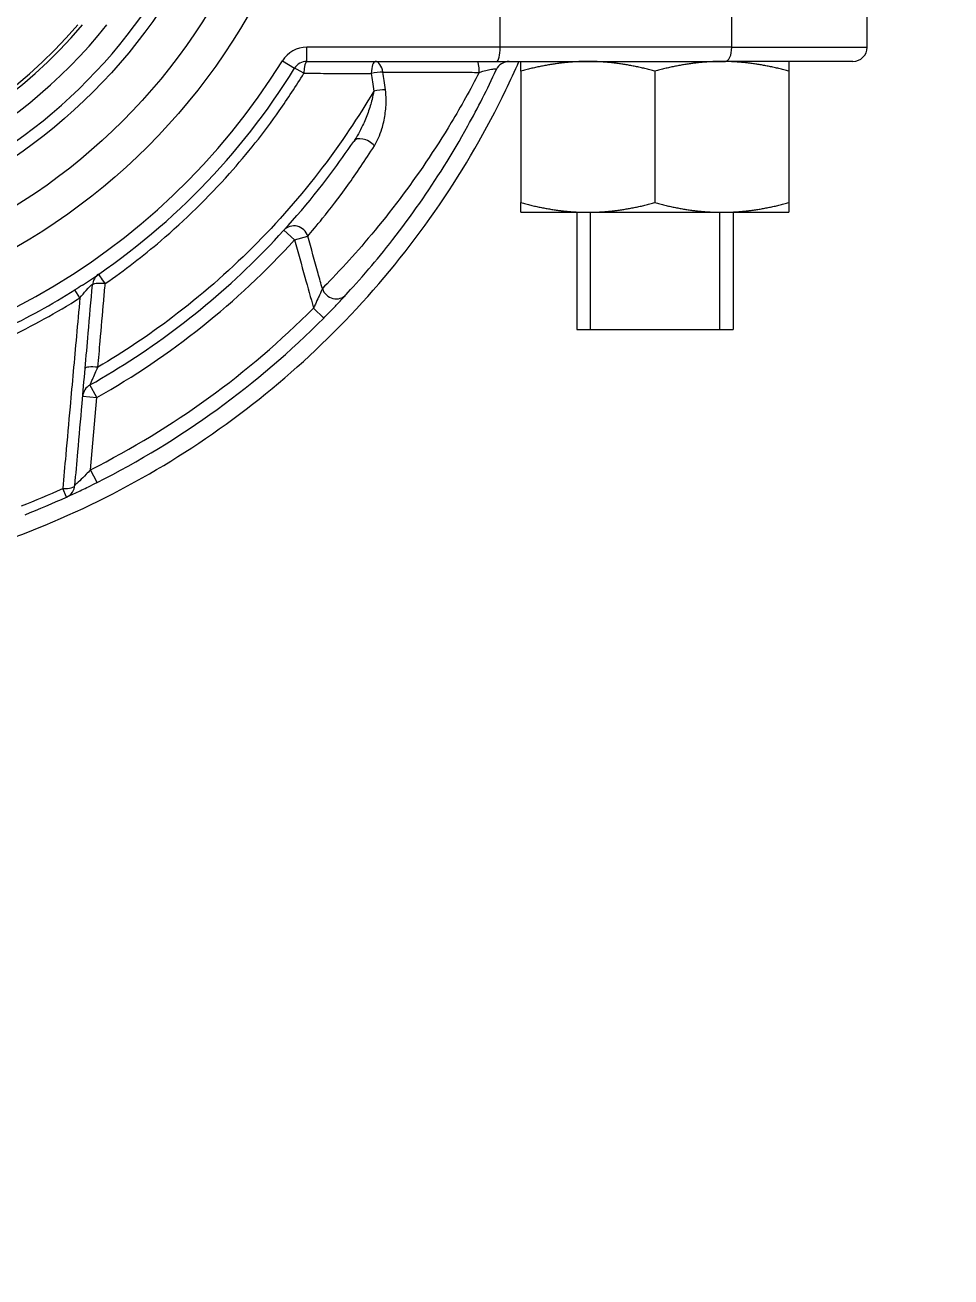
# Model space of a CAD drawing. Header units: millimetres. Extents: x -20146070 to 165023, y -3349561 to 35447.
# Drawn here: x -28970.4 to -28881.6, y -11112.4 to -10992.3 of the extents above; entities that cross this region are included whole.
import ezdxf
from ezdxf import colors
from ezdxf.entities.mleader import LeaderData, LeaderLine
from ezdxf.math import Vec2, Vec3

# ---------------------------------------------------------------- set-up
doc = ezdxf.new("R2010")
doc.units = ezdxf.units.MM
doc.header["$LTSCALE"] = 50
doc.linetypes.add('CONTINOUS', pattern=[0])
for name, color, linetype in [('ASPL- FM200-DEVICES', 8, 'Continuous'), ('F--FM 200 Cylinder', 8, 'Continuous'), ('M_FIREALAM-_E-', 10, 'Continuous')]:
    doc.layers.add(name, color=color, linetype=linetype)
doc.styles.add('RomanS', font='romans__.ttf', dxfattribs={"width": 0.75, "height": 40})
doc.linetypes.add('DRY_RISER', pattern='A,0.5,-0.2,["DR",Standard,S=0.1,R=0,X=-0.05,Y=-0.05],-0.2', length=0.9)

# ---------------------------------------------------------------- blocks, each defined once
blk = doc.blocks.new('180')
at = {"layer": 'ASPL- FM200-DEVICES', "color": 1, "lineweight": 5}
for p, q in [((-38638.838, -130218.037), (-38660.778, -130218.037)), ((-38638.838, -130226.696), (-38638.838, -130218.037)), ((-38637.924, -130218.952), (-38637.924, -130227.106)), ((-38637.305, -130223.042), (-38628.897, -130223.042)), ((-38628.279, -130227.328), (-38628.279, -130223.042)), ((-38638.838, -130226.696), (-38660.778, -130226.696)), ((-38638.838, -130226.696), (-38638.838, -130241.511)), ((-38628.279, -130226.614), (-38620.783, -130226.614)), ((-38620.783, -130236.612), (-38620.783, -130226.614)), ((-38637.924, -130241.727), (-38637.924, -130227.106)), ((-38628.279, -130235.898), (-38628.279, -130227.328)), ((-38620.783, -130227.467), (-38628.279, -130227.467)), ((-38637.305, -130231.613), (-38628.897, -130231.613)), ((-38628.279, -130235.759), (-38620.783, -130235.759)), ((-38628.279, -130240.183), (-38628.279, -130235.898)), ((-38628.279, -130236.612), (-38620.783, -130236.612)), ((-38637.305, -130240.183), (-38628.897, -130240.183)), ((-38638.838, -130241.511), (-38660.778, -130241.511)), ((-38638.838, -130241.511), (-38638.838, -130253.875)), ((-38637.924, -130253.875), (-38637.924, -130241.727)), ((-38622.162, -130253.441), (-38621.518, -130252.792)), ((-38637.924, -130253.875), (-38638.838, -130253.875)), ((-38626.521, -130254.657), (-38626.757, -130253.808)), ((-38637.971, -130255.43), (-38637.49, -130254.652)), ((-38627.136, -130255.333), (-38626.521, -130254.657)), ((-38616.444, -130267.291), (-38617.241, -130267.74)), ((-38616.524, -130268.201), (-38616.444, -130267.291)), ((-38611.827, -130267.695), (-38616.444, -130267.291)), ((-38611.01, -130267.284), (-38611.827, -130267.695)), ((-38622.811, -130268.379), (-38623.32, -130268.7)), ((-38610.078, -130269.231), (-38610.625, -130269.481))]:
    blk.add_line(p, q, dxfattribs=at)
for radius in [229.344, 229.022, 228.544, 39.995, 37.71, 35.059]:
    blk.add_circle((-38660.778, -130292.314), radius, dxfattribs=at)
for centre, radius, start, end in [((-38638.838, -130218.952), 0.914, 0, 90), ((-38637.009, -130240.923), 0.914, 180, 245.17943), ((-38660.778, -130292.314), 55.708, 26.7, 45.19056), ((-38637.009, -130253.875), 1.828, 180, 238.27003), ((-38637.009, -130253.875), 0.914, 180, 238.27003), ((-38660.778, -130292.314), 54.794, 26.7, 45.19056), ((-38660.778, -130292.314), 44.28, 32.9672, 58.27003), ((-38660.778, -130292.314), 50.908, 29.44223, 47.70731), ((-38660.778, -130292.314), 43.366, 301.72997, 58.27003), ((-38660.778, -130292.314), 34.282, 282.0247, 257.9753), ((-38660.778, -130292.314), 32.853, 314.07921, 51.34015), ((-38623.565, -130266.668), 0.914, 214.57415, 265), ((-38616.444, -130267.291), 0.914, 209.44223, 265), ((-38660.778, -130292.314), 31.425, 283.13656, 49.22495), ((-38660.778, -130292.314), 31.653, 285.85368, 49.58077), ((-38660.778, -130292.314), 44.882, 25.44599, 32.22827), ((-38660.778, -130292.314), 44.28, 25.44599, 32.22827), ((-38610.91, -130269.61), 0.914, 24.47894, 85), ((-38660.778, -130292.314), 55.708, 21.50758, 24.47894), ((-38660.778, -130292.314), 55.106, 21.50758, 24.47894)]:
    blk.add_arc(centre, radius, start, end, dxfattribs=at)
for centre, major_axis, ratio, start_param, end_param in [((-38638.838, -130227.106), (0.914, 0), 0.448941, 0, 1.570796), ((-38638.838, -130241.727), (0.914, 0), 0.237088, 0, 1.570796), ((-38637.009, -130242.952), (-0.914, 0), 0.120855, 4.9525, 6.283185), ((-38637.009, -130249.505), (-0.914, 0), 0.558658, 4.967973, 6.283185), ((-38637.009, -130249.505), (-0.131, 0.905), 0.210615, 0.962931, 1.81783), ((-38635.875, -130249.341), (-0.13, 0.905), 0.210979, 0.961696, 1.82156), ((-38637.009, -130249.505), (-0.914, 0), 0.275099, 0, 1.402869), ((-38632.302, -130250.115), (-0.511, -0.758), 0.599993, 4.331925, 6.283185), ((-38623.637, -130252.03), (0.62, 0.672), 0.946472, 4.183078, 6.283185), ((-38637.009, -130253.875), (-0.914, 0), 0.205116, 0, 1.399902), ((-38637.009, -130253.875), (-0.481, -0.778), 0.039724, 4.976816, 6.283185), ((-38626.521, -130254.657), (-0.615, -0.676), 0.950802, 4.17362, 6.283185), ((-38623.565, -130266.668), (-0.753, -0.519), 0.013723, 4.91427, 6.283185), ((-38623.565, -130266.668), (-0.08, -0.911), 0.164256, 4.830039, 6.283185), ((-38618.224, -130267.135), (-0.08, -0.911), 0.16447, 4.827555, 6.283185), ((-38610.91, -130269.61), (0.08, 0.911), 0.30205, 4.881503, 6.283185)]:
    blk.add_ellipse(centre, major_axis=major_axis, ratio=ratio, start_param=start_param, end_param=end_param, dxfattribs=at)
for points in [[(-38637.924, -130223.042), (-38637.924, -130223.042), (-38637.305, -130223.042)], [(-38637.305, -130223.042), (-38637.924, -130225.339), (-38637.924, -130227.328)], [(-38628.897, -130223.042), (-38628.279, -130223.042), (-38628.279, -130223.042)], [(-38628.279, -130227.328), (-38628.279, -130225.339), (-38628.897, -130223.042)], [(-38637.924, -130227.328), (-38637.924, -130229.316), (-38637.305, -130231.613)], [(-38628.897, -130231.613), (-38628.279, -130229.316), (-38628.279, -130227.328)], [(-38637.305, -130231.613), (-38637.924, -130233.909), (-38637.924, -130235.898)], [(-38628.279, -130235.898), (-38628.279, -130233.909), (-38628.897, -130231.613)], [(-38637.924, -130235.898), (-38637.924, -130237.887), (-38637.305, -130240.183)], [(-38628.897, -130240.183), (-38628.279, -130237.887), (-38628.279, -130235.898)], [(-38637.305, -130240.183), (-38637.924, -130240.183), (-38637.924, -130240.183)], [(-38628.279, -130240.183), (-38628.279, -130240.183), (-38628.897, -130240.183)]]:
    blk.add_rational_spline(points, [1, 1.0379548493, 1], degree=2, dxfattribs=at)
for points, knots in [([(-38637.92, -130344.319), (-38634.731, -130342.917), (-38631.668, -130341.222), (-38628.795, -130339.264), (-38626.428, -130337.652), (-38624.185, -130335.862), (-38622.086, -130333.91), (-38620.038, -130332.005), (-38618.125, -130329.941), (-38616.376, -130327.75), (-38612.834, -130323.312), (-38609.975, -130318.361), (-38607.902, -130313.083), (-38605.83, -130307.808), (-38604.554, -130302.217), (-38604.13, -130296.578), (-38603.705, -130290.943), (-38604.132, -130285.215), (-38605.387, -130279.704), (-38606.642, -130274.19), (-38608.732, -130268.849), (-38611.564, -130263.938), (-38614.397, -130259.025), (-38617.958, -130254.553), (-38622.118, -130250.689), (-38626.277, -130246.827), (-38631.009, -130243.601), (-38636.105, -130241.143), (-38636.706, -130240.853), (-38637.313, -130240.574), (-38637.924, -130240.306)], [0.3520071, 0.3520071, 0.3520071, 0.3520071, 0.3812966, 0.3812966, 0.3812966, 0.4054258, 0.4054258, 0.4054258, 0.4289726, 0.4289726, 0.4289726, 0.4766555, 0.4766555, 0.4766555, 0.5243168, 0.5243168, 0.5243168, 0.5719497, 0.5719497, 0.5719497, 0.6196177, 0.6196177, 0.6196177, 0.6673015, 0.6673015, 0.6673015, 0.7149727, 0.7149727, 0.7149727, 0.7205932, 0.7205932, 0.7205932, 0.7205932]), ([(-38637.227, -130242.845), (-38637.251, -130242.767), (-38637.275, -130242.689), (-38637.332, -130242.489), (-38637.362, -130242.37), (-38637.418, -130242.117), (-38637.438, -130241.993), (-38637.45, -130241.812), (-38637.441, -130241.76), (-38637.41, -130241.748), (-38637.402, -130241.748), (-38637.393, -130241.753)], [0, 0, 0, 0, 0.0442614, 0.0442614, 0.1150797, 0.1150797, 0.2071434, 0.2071434, 0.3019298, 0.3019298, 0.3296732, 0.3296732, 0.3296732, 0.3296732]), ([(-38623.017, -130251.358), (-38623.397, -130251.007), (-38623.959, -130250.498), (-38625.747, -130248.976), (-38627.204, -130247.814), (-38628.87, -130246.65), (-38630.351, -130245.615), (-38632.015, -130244.563), (-38634.956, -130242.935), (-38636.158, -130242.324), (-38637.393, -130241.753)], [0.100319, 0.100319, 0.100319, 0.100319, 0.621284, 0.621284, 1.418475, 1.418475, 1.418475, 2.127713, 2.127713, 2.588683, 2.588683, 2.588683, 2.588683]), ([(-38637.24, -130249.01), (-38637.24, -130248.733), (-38637.24, -130248.451), (-38637.239, -130247.514), (-38637.238, -130246.839), (-38637.236, -130246.147), (-38637.235, -130245.456), (-38637.233, -130244.742), (-38637.23, -130243.629), (-38637.228, -130243.237), (-38637.227, -130242.845)], [0.1468067, 0.1468067, 0.1468067, 0.1468067, 0.2636455, 0.2636455, 0.5272911, 0.5272911, 0.5272911, 0.7909366, 0.7909366, 0.9326924, 0.9326924, 0.9326924, 0.9326924]), ([(-38637.227, -130242.845), (-38636.125, -130243.413), (-38635.053, -130244.011), (-38632.26, -130245.69), (-38630.622, -130246.809), (-38629.163, -130247.906), (-38627.522, -130249.14), (-38626.088, -130250.367), (-38624.328, -130251.971), (-38623.775, -130252.506), (-38623.401, -130252.875)], [-2.546419, -2.546419, -2.546419, -2.546419, -2.127713, -2.127713, -1.418475, -1.418475, -1.418475, -0.621284, -0.621284, -0.100319, -0.100319, -0.100319, -0.100319]), ([(-38636.106, -130248.846), (-38636.304, -130248.874), (-38636.501, -130248.903), (-38636.698, -130248.932), (-38636.879, -130248.958), (-38637.06, -130248.984), (-38637.24, -130249.01)], [0.1132328, 0.1132328, 0.1132328, 0.1132328, 0.1812535, 0.1812535, 0.1812535, 0.2435308, 0.2435308, 0.2435308, 0.2435308]), ([(-38632.534, -130249.549), (-38632.846, -130249.352), (-38633.216, -130249.194), (-38633.901, -130248.984), (-38634.21, -130248.914), (-38634.839, -130248.82), (-38635.159, -130248.795), (-38635.692, -130248.802), (-38635.899, -130248.816), (-38636.106, -130248.846)], [-0.4595938, -0.4595938, -0.4595938, -0.4595938, -0.3023379, -0.3023379, -0.1852862, -0.1852862, -0.0712639, -0.0712639, 0, 0, 0, 0]), ([(-38637.165, -130254.059), (-38637.165, -130253.89), (-38637.165, -130253.72), (-38637.164, -130253.052), (-38637.164, -130252.555), (-38637.164, -130252.059), (-38637.164, -130251.645), (-38637.163, -130251.232), (-38637.163, -130250.464), (-38637.163, -130250.107), (-38637.162, -130249.752)], [0.1138295, 0.1138295, 0.1138295, 0.1138295, 0.1722234, 0.1722234, 0.3444468, 0.3444468, 0.3444468, 0.4884302, 0.4884302, 0.6138244, 0.6138244, 0.6138244, 0.6138244]), ([(-38637.162, -130249.752), (-38636.981, -130249.727), (-38636.801, -130249.701), (-38636.62, -130249.676), (-38636.423, -130249.648), (-38636.225, -130249.62), (-38636.028, -130249.592)], [-0.2435308, -0.2435308, -0.2435308, -0.2435308, -0.1812535, -0.1812535, -0.1812535, -0.1132328, -0.1132328, -0.1132328, -0.1132328]), ([(-38636.028, -130249.592), (-38635.854, -130249.618), (-38635.677, -130249.654), (-38635.217, -130249.768), (-38634.936, -130249.856), (-38634.375, -130250.06), (-38634.096, -130250.176), (-38633.468, -130250.474), (-38633.121, -130250.666), (-38632.813, -130250.873)], [0, 0, 0, 0, 0.0712639, 0.0712639, 0.1852862, 0.1852862, 0.3023379, 0.3023379, 0.4595938, 0.4595938, 0.4595938, 0.4595938]), ([(-38636.028, -130249.592), (-38634.347, -130250.585), (-38632.719, -130251.678), (-38629.349, -130254.239), (-38627.633, -130255.738), (-38626.034, -130257.339), (-38624.436, -130258.94), (-38622.939, -130260.657), (-38620.414, -130263.994), (-38619.349, -130265.585), (-38618.382, -130267.226)], [-2.899582, -2.899582, -2.899582, -2.899582, -2.2532, -2.2532, -1.502133, -1.502133, -1.502133, -0.751067, -0.751067, -0.119027, -0.119027, -0.119027, -0.119027]), ([(-38626.757, -130253.808), (-38627.041, -130253.564), (-38627.423, -130253.243), (-38628.477, -130252.395), (-38629.195, -130251.839), (-38630.765, -130250.709), (-38631.612, -130250.132), (-38632.534, -130249.549)], [0.09152, 0.09152, 0.09152, 0.09152, 0.505144, 0.505144, 1.010289, 1.010289, 1.471599, 1.471599, 1.471599, 1.471599]), ([(-38617.241, -130267.74), (-38618.358, -130265.761), (-38619.615, -130263.849), (-38622.395, -130260.198), (-38623.919, -130258.461), (-38625.547, -130256.844), (-38627.175, -130255.227), (-38628.922, -130253.715), (-38631.436, -130251.828), (-38632.119, -130251.342), (-38632.813, -130250.873)], [0.007268, 0.007268, 0.007268, 0.007268, 0.751067, 0.751067, 1.502133, 1.502133, 1.502133, 2.2532, 2.2532, 2.526105, 2.526105, 2.526105, 2.526105]), ([(-38621.518, -130252.792), (-38621.616, -130252.695), (-38621.715, -130252.597), (-38621.999, -130252.319), (-38622.182, -130252.143), (-38622.468, -130251.87), (-38622.582, -130251.763), (-38622.773, -130251.584), (-38622.853, -130251.509), (-38622.958, -130251.412), (-38622.991, -130251.381), (-38623.017, -130251.358)], [0, 0, 0, 0, 0.0453057, 0.0453057, 0.131826, 0.131826, 0.1934642, 0.1934642, 0.2507099, 0.2507099, 0.2864885, 0.2864885, 0.2864885, 0.2864885]), ([(-38623.401, -130252.875), (-38623.725, -130252.966), (-38624.05, -130253.056), (-38625.169, -130253.367), (-38625.963, -130253.587), (-38626.757, -130253.808)], [0.1769403, 0.1769403, 0.1769403, 0.1769403, 0.2893577, 0.2893577, 0.564208, 0.564208, 0.564208, 0.564208]), ([(-38623.401, -130252.875), (-38623.379, -130252.885), (-38623.351, -130252.897), (-38623.264, -130252.934), (-38623.198, -130252.964), (-38623.039, -130253.034), (-38622.946, -130253.076), (-38622.709, -130253.183), (-38622.558, -130253.253), (-38622.324, -130253.363), (-38622.243, -130253.402), (-38622.162, -130253.441)], [-0.2864885, -0.2864885, -0.2864885, -0.2864885, -0.2507099, -0.2507099, -0.1934642, -0.1934642, -0.131826, -0.131826, -0.0453057, -0.0453057, 0, 0, 0, 0]), ([(-38623.723, -130266.761), (-38624.572, -130265.536), (-38625.484, -130264.35), (-38627.785, -130261.649), (-38629.222, -130260.18), (-38630.752, -130258.818), (-38632.026, -130257.682), (-38633.37, -130256.617), (-38635.551, -130255.082), (-38636.35, -130254.558), (-38637.165, -130254.059)], [0.186997, 0.186997, 0.186997, 0.186997, 0.684749, 0.684749, 1.369498, 1.369498, 1.369498, 1.940163, 1.940163, 2.258899, 2.258899, 2.258899, 2.258899]), ([(-38626.521, -130254.657), (-38625.727, -130254.436), (-38624.933, -130254.214), (-38623.48, -130253.809), (-38622.821, -130253.625), (-38622.162, -130253.441)], [-0.564208, -0.564208, -0.564208, -0.564208, -0.2893577, -0.2893577, -0.0612978, -0.0612978, -0.0612978, -0.0612978]), ([(-38618.382, -130267.226), (-38618.938, -130267.178), (-38619.495, -130267.13), (-38620.905, -130267.007), (-38621.759, -130266.933), (-38622.612, -130266.858), (-38622.983, -130266.826), (-38623.353, -130266.794), (-38623.723, -130266.761)], [0.100993, 0.100993, 0.100993, 0.100993, 0.2897145, 0.2897145, 0.5794289, 0.5794289, 0.5794289, 0.705031, 0.705031, 0.705031, 0.705031]), ([(-38622.811, -130268.379), (-38622.973, -130268.246), (-38623.135, -130268.11), (-38623.496, -130267.797), (-38623.664, -130267.635), (-38623.667, -130267.581), (-38623.66, -130267.577), (-38623.645, -130267.578)], [0, 0, 0, 0, 0.0994273, 0.0994273, 0.2585109, 0.2585109, 0.2961763, 0.2961763, 0.2961763, 0.2961763]), ([(-38610.83, -130268.699), (-38611.542, -130268.637), (-38612.255, -130268.575), (-38613.993, -130268.423), (-38615.019, -130268.333), (-38616.047, -130268.243), (-38617.545, -130268.112), (-38619.045, -130267.981), (-38621.579, -130267.759), (-38622.611, -130267.669), (-38623.645, -130267.578)], [-1.658767, -1.658767, -1.658767, -1.658767, -1.408748, -1.408748, -1.04907, -1.04907, -1.04907, -0.524535, -0.524535, -0.164528, -0.164528, -0.164528, -0.164528]), ([(-38617.241, -130267.74), (-38617.241, -130267.74), (-38617.247, -130267.737), (-38617.278, -130267.723), (-38617.313, -130267.707), (-38617.421, -130267.659), (-38617.504, -130267.622), (-38617.717, -130267.527), (-38617.854, -130267.465), (-38618.122, -130267.344), (-38618.251, -130267.286), (-38618.382, -130267.226)], [0, 0, 0, 0, 0.032687, 0.032687, 0.0849863, 0.0849863, 0.1529753, 0.1529753, 0.235611, 0.235611, 0.304269, 0.304269, 0.304269, 0.304269]), ([(-38611.827, -130267.695), (-38611.727, -130267.791), (-38611.628, -130267.888), (-38611.382, -130268.132), (-38611.239, -130268.275), (-38610.991, -130268.531), (-38610.893, -130268.633), (-38610.838, -130268.691), (-38610.83, -130268.699), (-38610.83, -130268.699)], [0, 0, 0, 0, 0.0683388, 0.0683388, 0.177681, 0.177681, 0.3002737, 0.3002737, 0.3442745, 0.3442745, 0.3442745, 0.3442745]), ([(-38610.078, -130269.231), (-38610.078, -130269.231), (-38610.085, -130269.216), (-38610.137, -130269.102), (-38610.227, -130268.903), (-38610.46, -130268.409), (-38610.593, -130268.13), (-38610.823, -130267.658), (-38610.917, -130267.47), (-38611.01, -130267.284)], [-0.3442745, -0.3442745, -0.3442745, -0.3442745, -0.3002737, -0.3002737, -0.177681, -0.177681, -0.0683388, -0.0683388, 0, 0, 0, 0]), ([(-38622.811, -130268.379), (-38621.992, -130268.453), (-38621.174, -130268.528), (-38618.852, -130268.738), (-38617.349, -130268.874), (-38615.849, -130269.01), (-38614.82, -130269.103), (-38613.792, -130269.195), (-38612.051, -130269.352), (-38611.338, -130269.416), (-38610.625, -130269.481)], [0.239884, 0.239884, 0.239884, 0.239884, 0.524535, 0.524535, 1.04907, 1.04907, 1.04907, 1.408748, 1.408748, 1.658767, 1.658767, 1.658767, 1.658767])]:
    blk.add_open_spline(points, degree=3, knots=knots, dxfattribs=at)
blk.add_open_spline([(-38623.627, -130268.219), (-38623.526, -130268.375), (-38623.422, -130268.538), (-38623.32, -130268.7)], degree=3, dxfattribs=at)
blk = doc.blocks.new('SMOKE')
at = {"color": 7, "linetype": 'CONTINOUS'}
ml = blk.add_multileader_mtext('Standard', dxfattribs=at)
ml.set_content('{\\fArial|b0|i0|c0|p34;S}', color=7, style='RomanS')
ml.set_leader_properties(color=10)
ml.build(insert=Vec2(0, 0))
ml.multileader.update_dxf_attribs({"dogleg_length": 3.341, "arrow_head_size": 171.113, "scale": 50})
ctx = ml.context
ctx.base_point, ctx.scale, ctx.char_height, ctx.arrow_head_size, ctx.landing_gap_size, ctx.plane_origin = Vec3(10040458.851, 1663039.052), 50, 256.66875, 171.113, 171.113, Vec3(10036247.199, 1658323.42)
notes = []
notes.append((ctx, [(0, (0, 0, 0), (0, 0), (1, 0), 1, [])]))
ctx.mtext.insert, ctx.mtext.flow_direction = Vec3(10040629.963, 1663169.575), 5
for ctx, leaders in notes:
    for number, flags, end, landing, length, lines in leaders:
        leader = LeaderData()
        leader.index, (leader.has_last_leader_line, leader.has_dogleg_vector, leader.attachment_direction) = number, flags
        leader.last_leader_point, leader.dogleg_vector, leader.dogleg_length = Vec3(end), Vec3(landing), length
        for number, points, colour, breaks in lines:
            line = LeaderLine()
            line.index, line.vertices, line.color, line.breaks = number, Vec3.list(points), colors.encode_raw_color(colour), breaks
            leader.lines.append(line)
        ctx.leaders.append(leader)

msp = doc.modelspace()

# ---------------------------------------------------------------- block references
at = {"layer": 'F--FM 200 Cylinder', "linetype": 'DRY_RISER', "lineweight": -3, "xscale": 1.5, "yscale": 1.5, "zscale": 1.5, "rotation": 270}
msp.add_blockref('180', (166437.44, -68952.71), dxfattribs=at)

# ---------------------------------------------------------------- next in the draw order: leaders
at = {"layer": 'M_FIREALAM-_E-', "lineweight": 20}
ml = msp.add_multileader_mtext('Standard', dxfattribs=at)
ml.set_content('{\\fArial|b0|i0|c0|p34;\\L\\C7;LEGENDS:}', color=10, style='RomanS')
ml.set_leader_properties(color=12)
ml.build(insert=Vec2(0, 0))
ml.multileader.update_dxf_attribs({"dogleg_length": 9.41, "arrow_head_size": 337.5, "scale": 75})
ctx = ml.context
ctx.base_point, ctx.scale, ctx.char_height, ctx.arrow_head_size, ctx.landing_gap_size, ctx.plane_origin = Vec3(-65728.98, -13081.17), 75, 525, 337.5, 225, Vec3(-66733.41, -15653.38)
notes = []
notes.append((ctx, [(0, (0, 0, 0), (0, 0), (1, 0), 1, [])]))
ctx.mtext.insert, ctx.mtext.width, ctx.mtext.defined_height, ctx.mtext.line_spacing_style, ctx.mtext.flow_direction = Vec3(-65503.98, -12766.17), 2889.8019, 1558.42, 2, 5
ctx.mtext.has_bg_fill, ctx.mtext.bg_color, ctx.mtext.bg_scale_factor, ctx.mtext.bg_transparency, ctx.mtext.use_window_bg_color = 1, -1073741824, 1.5, 0, 1
for ctx, leaders in notes:
    for number, flags, end, landing, length, lines in leaders:
        leader = LeaderData()
        leader.index, (leader.has_last_leader_line, leader.has_dogleg_vector, leader.attachment_direction) = number, flags
        leader.last_leader_point, leader.dogleg_vector, leader.dogleg_length = Vec3(end), Vec3(landing), length
        for number, points, colour, breaks in lines:
            line = LeaderLine()
            line.index, line.vertices, line.color, line.breaks = number, Vec3.list(points), colors.encode_raw_color(colour), breaks
            leader.lines.append(line)
        ctx.leaders.append(leader)

# ---------------------------------------------------------------- next in the draw order: leaders
at = {"color": 7, "linetype": 'CONTINOUS'}
ml = msp.add_multileader_mtext('Standard', dxfattribs=at)
ml.set_content('{\\fArial|b0|i0|c0|p34;RM}', color=7, style='RomanS')
ml.set_leader_properties(color=10)
ml.build(insert=Vec2(0, 0))
ml.multileader.update_dxf_attribs({"dogleg_length": 3.34, "arrow_head_size": 253.5, "scale": 50})
ctx = ml.context
ctx.base_point, ctx.scale, ctx.char_height, ctx.arrow_head_size, ctx.landing_gap_size, ctx.plane_origin = Vec3(-65196.41, -28746.2), 50, 380.25, 253.5, 253.5, Vec3(-71435.9, -35735.57)
notes = []
notes.append((ctx, [(0, (0, 0, 0), (0, 0), (1, 0), 1, [])]))
ctx.mtext.insert, ctx.mtext.rotation, ctx.mtext.flow_direction = Vec3(-64942.91, -28556.08), 6.283185, 5
at = {"color": 4, "linetype": 'CONTINOUS'}
ml = msp.add_multileader_mtext('Standard', dxfattribs=at)
ml.set_content('{\\fArial|b0|i0|c0|p34;HR}', color=4, style='RomanS')
ml.set_leader_properties(color=10)
ml.build(insert=Vec2(0, 0))
ml.multileader.update_dxf_attribs({"dogleg_length": 3.34, "arrow_head_size": 253.5, "scale": 50})
ctx = ml.context
ctx.base_point, ctx.scale, ctx.char_height, ctx.arrow_head_size, ctx.landing_gap_size, ctx.plane_origin = Vec3(-65098.39, -32926.88), 50, 380.25, 253.5, 253.5, Vec3(-71337.87, -39916.24)
notes.append((ctx, [(0, (0, 0, 0), (0, 0), (1, 0), 1, [])]))
ctx.mtext.insert, ctx.mtext.flow_direction = Vec3(-64844.89, -32736.75), 5
for ctx, leaders in notes:
    for number, flags, end, landing, length, lines in leaders:
        leader = LeaderData()
        leader.index, (leader.has_last_leader_line, leader.has_dogleg_vector, leader.attachment_direction) = number, flags
        leader.last_leader_point, leader.dogleg_vector, leader.dogleg_length = Vec3(end), Vec3(landing), length
        for number, points, colour, breaks in lines:
            line = LeaderLine()
            line.index, line.vertices, line.color, line.breaks = number, Vec3.list(points), colors.encode_raw_color(colour), breaks
            leader.lines.append(line)
        ctx.leaders.append(leader)

# ---------------------------------------------------------------- next in the draw order: leaders
at = {"layer": 'M_FIREALAM-_E-', "lineweight": 20}
ml = msp.add_multileader_mtext('Standard', dxfattribs=at)
ml.set_content('{\\fArial|b0|i0|c0|p34;\\L\\C7;LEGENDS:}', color=10, style='RomanS')
ml.set_leader_properties(color=12)
ml.build(insert=Vec2(0, 0))
ml.multileader.update_dxf_attribs({"dogleg_length": 9.41, "arrow_head_size": 337.5, "scale": 75})
ctx = ml.context
ctx.base_point, ctx.scale, ctx.char_height, ctx.arrow_head_size, ctx.landing_gap_size, ctx.plane_origin = Vec3(-52199.98, -12847.17), 75, 525, 337.5, 225, Vec3(-53204.41, -15419.38)
notes = []
notes.append((ctx, [(0, (0, 0, 0), (0, 0), (1, 0), 1, [])]))
ctx.mtext.insert, ctx.mtext.width, ctx.mtext.defined_height, ctx.mtext.line_spacing_style, ctx.mtext.flow_direction = Vec3(-51974.98, -12532.17), 2889.8019, 1558.42, 2, 5
ctx.mtext.has_bg_fill, ctx.mtext.bg_color, ctx.mtext.bg_scale_factor, ctx.mtext.bg_transparency, ctx.mtext.use_window_bg_color = 1, -1073741824, 1.5, 0, 1
for ctx, leaders in notes:
    for number, flags, end, landing, length, lines in leaders:
        leader = LeaderData()
        leader.index, (leader.has_last_leader_line, leader.has_dogleg_vector, leader.attachment_direction) = number, flags
        leader.last_leader_point, leader.dogleg_vector, leader.dogleg_length = Vec3(end), Vec3(landing), length
        for number, points, colour, breaks in lines:
            line = LeaderLine()
            line.index, line.vertices, line.color, line.breaks = number, Vec3.list(points), colors.encode_raw_color(colour), breaks
            leader.lines.append(line)
        ctx.leaders.append(leader)

# ---------------------------------------------------------------- next in the draw order: block references
at = {"layer": 'M_FIREALAM-_E-', "xscale": 1.28, "yscale": 1.28, "zscale": 1.28}
for p in [(-12842896.26, -2136319.15), (-12837356.49, -2137100.4), (-12842882.17, -2139119.15)]:
    msp.add_blockref('SMOKE', p, dxfattribs=at)

# ---------------------------------------------------------------- next in the draw order: leaders
at = {"layer": 'M_FIREALAM-_E-', "lineweight": 20}
ml = msp.add_multileader_mtext('Standard', dxfattribs=at)
ml.set_content('{\\fArial|b0|i0|c0|p34;\\L\\C7;LEGENDS:}', color=10, style='RomanS')
ml.set_leader_properties(color=12)
ml.build(insert=Vec2(0, 0))
ml.multileader.update_dxf_attribs({"dogleg_length": 9.41, "arrow_head_size": 337.5, "scale": 75})
ctx = ml.context
ctx.base_point, ctx.scale, ctx.char_height, ctx.arrow_head_size, ctx.landing_gap_size, ctx.plane_origin = Vec3(-164313.36, -12659.21), 75, 525, 337.5, 225, Vec3(-165317.79, -15231.43)
notes = []
notes.append((ctx, [(0, (0, 0, 0), (0, 0), (1, 0), 1, [])]))
ctx.mtext.insert, ctx.mtext.width, ctx.mtext.defined_height, ctx.mtext.line_spacing_style, ctx.mtext.flow_direction = Vec3(-164088.36, -12344.21), 2889.8019, 1558.42, 2, 5
ctx.mtext.has_bg_fill, ctx.mtext.bg_color, ctx.mtext.bg_scale_factor, ctx.mtext.bg_transparency, ctx.mtext.use_window_bg_color = 1, -1073741824, 1.5, 0, 1
for ctx, leaders in notes:
    for number, flags, end, landing, length, lines in leaders:
        leader = LeaderData()
        leader.index, (leader.has_last_leader_line, leader.has_dogleg_vector, leader.attachment_direction) = number, flags
        leader.last_leader_point, leader.dogleg_vector, leader.dogleg_length = Vec3(end), Vec3(landing), length
        for number, points, colour, breaks in lines:
            line = LeaderLine()
            line.index, line.vertices, line.color, line.breaks = number, Vec3.list(points), colors.encode_raw_color(colour), breaks
            leader.lines.append(line)
        ctx.leaders.append(leader)

doc.saveas('drawing.dxf')
